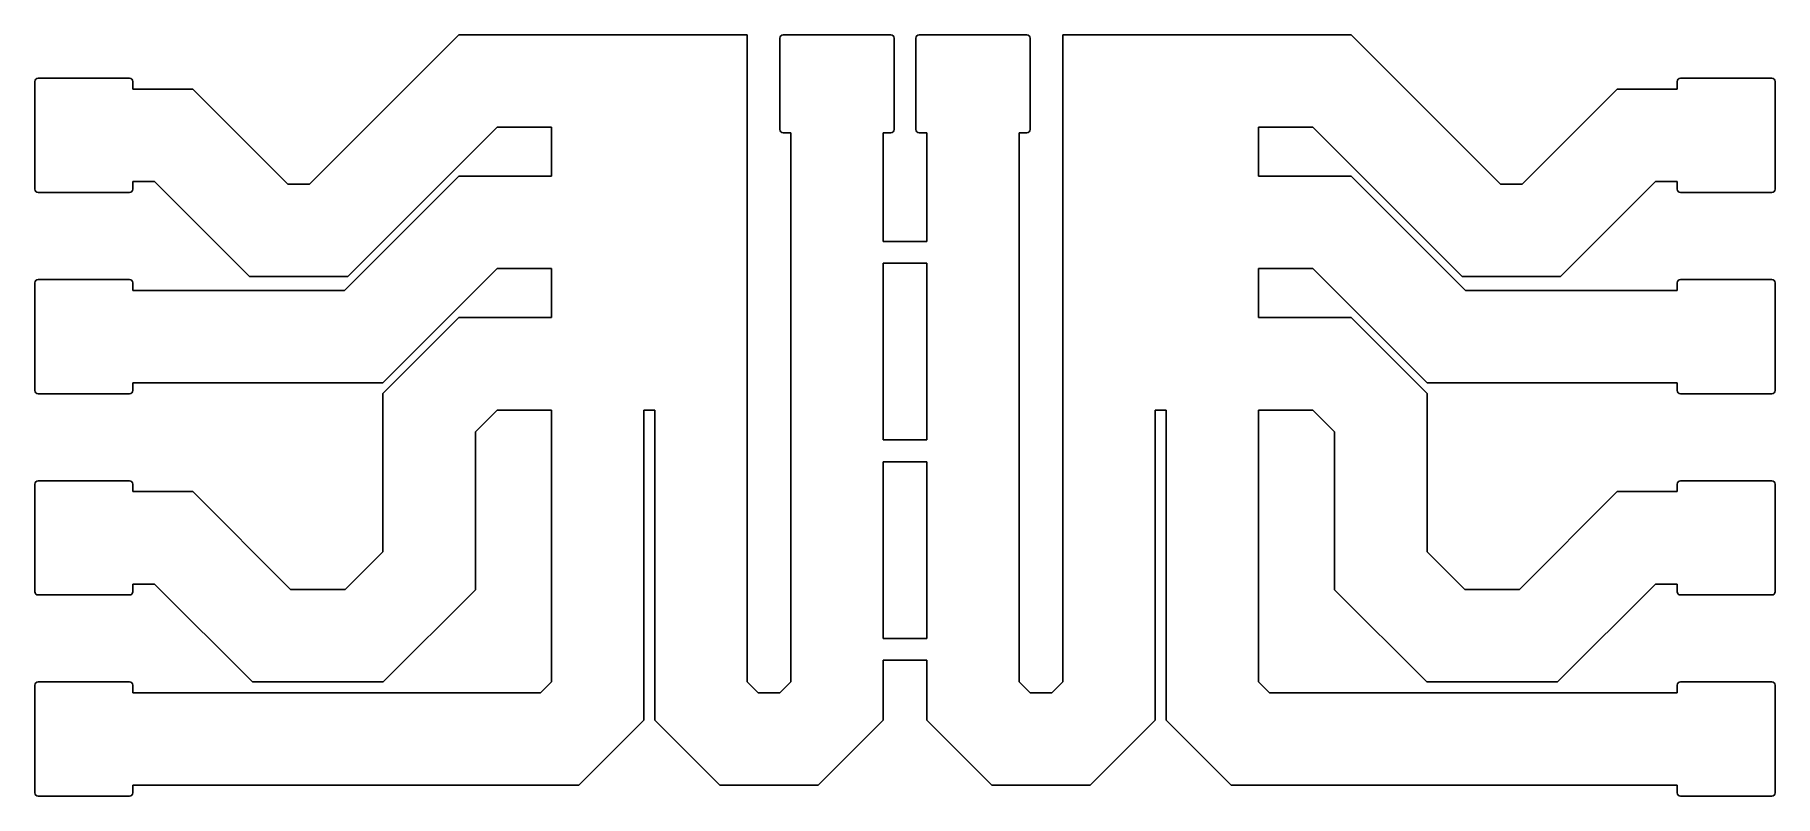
# Model space of a CAD drawing. Header units: millimetres. Extents: x -48 to 112, y -70 to 0.
import ezdxf

# ---------------------------------------------------------------- set-up
doc = ezdxf.new("R2010")
doc.units = ezdxf.units.MM
doc.layers.get('0').update_dxf_attribs({"linetype": 'CONTINUOUS'})

msp = doc.modelspace()

# ---------------------------------------------------------------- linework, layer by layer
for p, q in [((-8.52, 0), (-22.25, -13.73)), ((-5, 0), (-8.52, 0)), ((0, 0), (-5, 0)), ((0, 0), (18, 0)), ((18, 0), (18, -34.5)), ((21.3, 0), (31.2, 0)), ((43.7, 0), (33.8, 0)), ((47, 0), (47, -34.5)), ((65, 0), (47, 0)), ((65, 0), (70, 0)), ((70, 0), (73.52, 0)), ((73.52, 0), (87.25, -13.73)), ((21, -8.7), (21, -0.3)), ((31.5, -0.3), (31.5, -8.7)), ((33.5, -0.3), (33.5, -8.7)), ((44, -8.7), (44, -0.3)), ((-47.5, -14.2), (-47.5, -4.3)), ((-47.2, -4), (-38.8, -4)), ((-38.5, -4.3), (-38.5, -5)), ((103.5, -4.3), (103.5, -5)), ((112.2, -4), (103.8, -4)), ((112.5, -14.2), (112.5, -4.3)), ((-38.5, -5), (-32.98, -5)), ((-32.98, -5), (-24.25, -13.73)), ((97.98, -5), (89.25, -13.73)), ((103.5, -5), (97.98, -5)), ((-5, -8.5), (-18.73, -22.23)), ((-5, -8.5), (0, -8.5)), ((0, -13), (0, -8.5)), ((22, -9), (21.3, -9)), ((22, -9), (22, -11)), ((30.5, -11), (30.5, -9)), ((31.2, -9), (30.5, -9)), ((33.8, -9), (34.5, -9)), ((34.5, -11), (34.5, -9)), ((43, -9), (43, -11)), ((43, -9), (43.7, -9)), ((70, -8.5), (65, -8.5)), ((65, -13), (65, -8.5)), ((70, -8.5), (83.73, -22.23)), ((22, -11), (22, -59.5)), ((30.5, -11), (30.5, -19)), ((34.5, -11), (34.5, -19)), ((43, -11), (43, -59.5)), ((-36.5, -13.5), (-38.5, -13.5)), ((-38.5, -13.5), (-38.5, -14.2)), ((-27.77, -22.23), (-36.5, -13.5)), ((-22.25, -13.73), (-24.25, -13.73)), ((-19.02, -23.5), (-8.52, -13)), ((-8.52, -13), (-5, -13)), ((-5, -13), (0, -13)), ((70, -13), (65, -13)), ((73.52, -13), (70, -13)), ((84.02, -23.5), (73.52, -13)), ((87.25, -13.73), (89.25, -13.73)), ((92.77, -22.23), (101.5, -13.5)), ((101.5, -13.5), (103.5, -13.5)), ((103.5, -13.5), (103.5, -14.2)), ((-38.8, -14.5), (-47.2, -14.5)), ((103.8, -14.5), (112.2, -14.5)), ((30.5, -19), (32.5, -19)), ((34.5, -19), (32.5, -19)), ((-18.73, -22.23), (-27.77, -22.23)), ((-15.5, -32), (-5, -21.5)), ((0, -21.5), (-5, -21.5)), ((0, -26), (0, -21.5)), ((32.5, -21), (30.5, -21)), ((30.5, -37.25), (30.5, -21)), ((32.5, -21), (34.5, -21)), ((34.5, -37.25), (34.5, -21)), ((65, -21.5), (70, -21.5)), ((65, -26), (65, -21.5)), ((80.5, -32), (70, -21.5)), ((83.73, -22.23), (92.77, -22.23)), ((-47.5, -32.7), (-47.5, -22.8)), ((-47.2, -22.5), (-38.8, -22.5)), ((-38.5, -22.8), (-38.5, -23.5)), ((-38.5, -23.5), (-19.02, -23.5)), ((103.5, -23.5), (84.02, -23.5)), ((103.5, -22.8), (103.5, -23.5)), ((112.2, -22.5), (103.8, -22.5)), ((112.5, -32.7), (112.5, -22.8)), ((-8.52, -26), (-15.5, -32.98)), ((-8.52, -26), (0, -26)), ((73.52, -26), (65, -26)), ((73.52, -26), (80.5, -32.98)), ((-38.5, -32), (-15.5, -32)), ((-38.5, -32), (-38.5, -32.7)), ((103.5, -32), (80.5, -32)), ((103.5, -32), (103.5, -32.7)), ((-38.8, -33), (-47.2, -33)), ((-15.5, -32.98), (-15.5, -34.5)), ((80.5, -32.98), (80.5, -34.5)), ((103.8, -33), (112.2, -33)), ((-15.5, -47.52), (-15.5, -34.5)), ((-7, -36.5), (-5, -34.5)), ((-5, -34.5), (0, -34.5)), ((0, -36.5), (0, -34.5)), ((9.5, -34.5), (8.5, -34.5)), ((8.5, -34.5), (8.5, -36.5)), ((9.5, -34.5), (9.5, -36.5)), ((18, -36.5), (18, -34.5)), ((47, -36.5), (47, -34.5)), ((55.5, -34.5), (55.5, -36.5)), ((55.5, -34.5), (56.5, -34.5)), ((56.5, -34.5), (56.5, -36.5)), ((70, -34.5), (65, -34.5)), ((65, -36.5), (65, -34.5)), ((72, -36.5), (70, -34.5)), ((80.5, -47.52), (80.5, -34.5)), ((-7, -36.5), (-7, -47.52)), ((0, -36.5), (0, -59.5)), ((8.5, -63.02), (8.5, -36.5)), ((9.5, -63.02), (9.5, -36.5)), ((18, -36.5), (18, -59.5)), ((47, -36.5), (47, -59.5)), ((55.5, -63.02), (55.5, -36.5)), ((56.5, -63.02), (56.5, -36.5)), ((65, -36.5), (65, -59.5)), ((72, -36.5), (72, -47.52)), ((30.5, -37.25), (32.5, -37.25)), ((34.5, -37.25), (32.5, -37.25)), ((30.5, -39.25), (32.5, -39.25)), ((30.5, -55.5), (30.5, -39.25)), ((34.5, -39.25), (32.5, -39.25)), ((34.5, -55.5), (34.5, -39.25)), ((-47.5, -51.2), (-47.5, -41.3)), ((-47.2, -41), (-38.8, -41)), ((-38.5, -41.3), (-38.5, -42)), ((103.5, -41.3), (103.5, -42)), ((112.2, -41), (103.8, -41)), ((112.5, -51.2), (112.5, -41.3)), ((-32.98, -42), (-38.5, -42)), ((-32.98, -42), (-23.98, -51)), ((97.98, -42), (88.98, -51)), ((97.98, -42), (103.5, -42)), ((-18.98, -51), (-15.5, -47.52)), ((-7, -47.52), (-7, -51.04)), ((72, -47.52), (72, -51.04)), ((83.98, -51), (80.5, -47.52)), ((-36.5, -50.5), (-38.5, -50.5)), ((-38.5, -50.5), (-38.5, -51.2)), ((-36.5, -50.5), (-27.5, -59.5)), ((-23.98, -51), (-18.98, -51)), ((-7, -51.04), (-15.46, -59.5)), ((72, -51.04), (80.46, -59.5)), ((88.98, -51), (83.98, -51)), ((101.5, -50.5), (92.5, -59.5)), ((101.5, -50.5), (103.5, -50.5)), ((103.5, -50.5), (103.5, -51.2)), ((-38.8, -51.5), (-47.2, -51.5)), ((103.8, -51.5), (112.2, -51.5)), ((30.5, -55.5), (32.5, -55.5)), ((34.5, -55.5), (32.5, -55.5)), ((30.5, -57.5), (32.5, -57.5)), ((30.5, -63.02), (30.5, -57.5)), ((34.5, -57.5), (32.5, -57.5)), ((34.5, -63.02), (34.5, -57.5)), ((-47.5, -69.7), (-47.5, -59.8)), ((-47.2, -59.5), (-38.8, -59.5)), ((-38.5, -59.8), (-38.5, -60.5)), ((-1, -60.5), (-38.5, -60.5)), ((-27.5, -59.5), (-15.46, -59.5)), ((0, -59.5), (-1, -60.5)), ((18, -59.5), (19, -60.5)), ((19, -60.5), (21, -60.5)), ((21, -60.5), (22, -59.5)), ((44, -60.5), (43, -59.5)), ((46, -60.5), (44, -60.5)), ((47, -59.5), (46, -60.5)), ((65, -59.5), (66, -60.5)), ((66, -60.5), (103.5, -60.5)), ((92.5, -59.5), (80.46, -59.5)), ((103.5, -59.8), (103.5, -60.5)), ((112.2, -59.5), (103.8, -59.5)), ((112.5, -69.7), (112.5, -59.8)), ((2.52, -69), (8.5, -63.02)), ((15.48, -69), (9.5, -63.02)), ((24.52, -69), (30.5, -63.02)), ((40.48, -69), (34.5, -63.02)), ((49.52, -69), (55.5, -63.02)), ((62.48, -69), (56.5, -63.02)), ((-38.8, -70), (-47.2, -70)), ((-38.5, -69), (-38.5, -69.7)), ((-1, -69), (-38.5, -69)), ((-1, -69), (2.52, -69)), ((15.48, -69), (24.52, -69)), ((49.52, -69), (40.48, -69)), ((66, -69), (62.48, -69)), ((66, -69), (103.5, -69)), ((103.5, -69), (103.5, -69.7)), ((103.8, -70), (112.2, -70))]:
    msp.add_line(p, q)
for centre, start, end in [((21.3, -0.3), 90, 180), ((33.8, -0.3), 90, 180), ((31.2, -0.3), 0, 90), ((43.7, -0.3), 0, 90), ((-47.2, -4.3), 90, 180), ((-38.8, -4.3), 0, 90), ((103.8, -4.3), 90, 180), ((112.2, -4.3), 0, 90), ((21.3, -8.7), 180, 270), ((31.2, -8.7), -90, 0), ((33.8, -8.7), 180, 270), ((43.7, -8.7), -90, 0), ((-47.2, -14.2), 180, 270), ((-38.8, -14.2), -90, 0), ((103.8, -14.2), 180, 270), ((112.2, -14.2), -90, 0), ((-47.2, -22.8), 90, 180), ((-38.8, -22.8), 0, 90), ((103.8, -22.8), 90, 180), ((112.2, -22.8), 0, 90), ((-47.2, -32.7), 180, 270), ((-38.8, -32.7), -90, 0), ((103.8, -32.7), 180, 270), ((112.2, -32.7), -90, 0), ((-47.2, -41.3), 90, 180), ((-38.8, -41.3), -0.0006, 90), ((103.8, -41.3), 90, 180.0006), ((112.2, -41.3), 0, 90), ((-47.2, -51.2), 180, 270), ((112.2, -51.2), -90, 0), ((-38.8, -51.2), 270, 359.9994), ((103.8, -51.2), 180.0006, 270), ((-47.2, -59.8), 90, 180), ((-38.8, -59.8), -0.0001, 90), ((103.8, -59.8), 90, 180.0001), ((112.2, -59.8), 0, 90), ((-47.2, -69.7), 180, 270), ((-38.8, -69.7), -90, 0), ((103.8, -69.7), 180, 270), ((112.2, -69.7), -90, 0)]:
    msp.add_arc(centre, 0.3, start, end)

doc.saveas('drawing.dxf')
